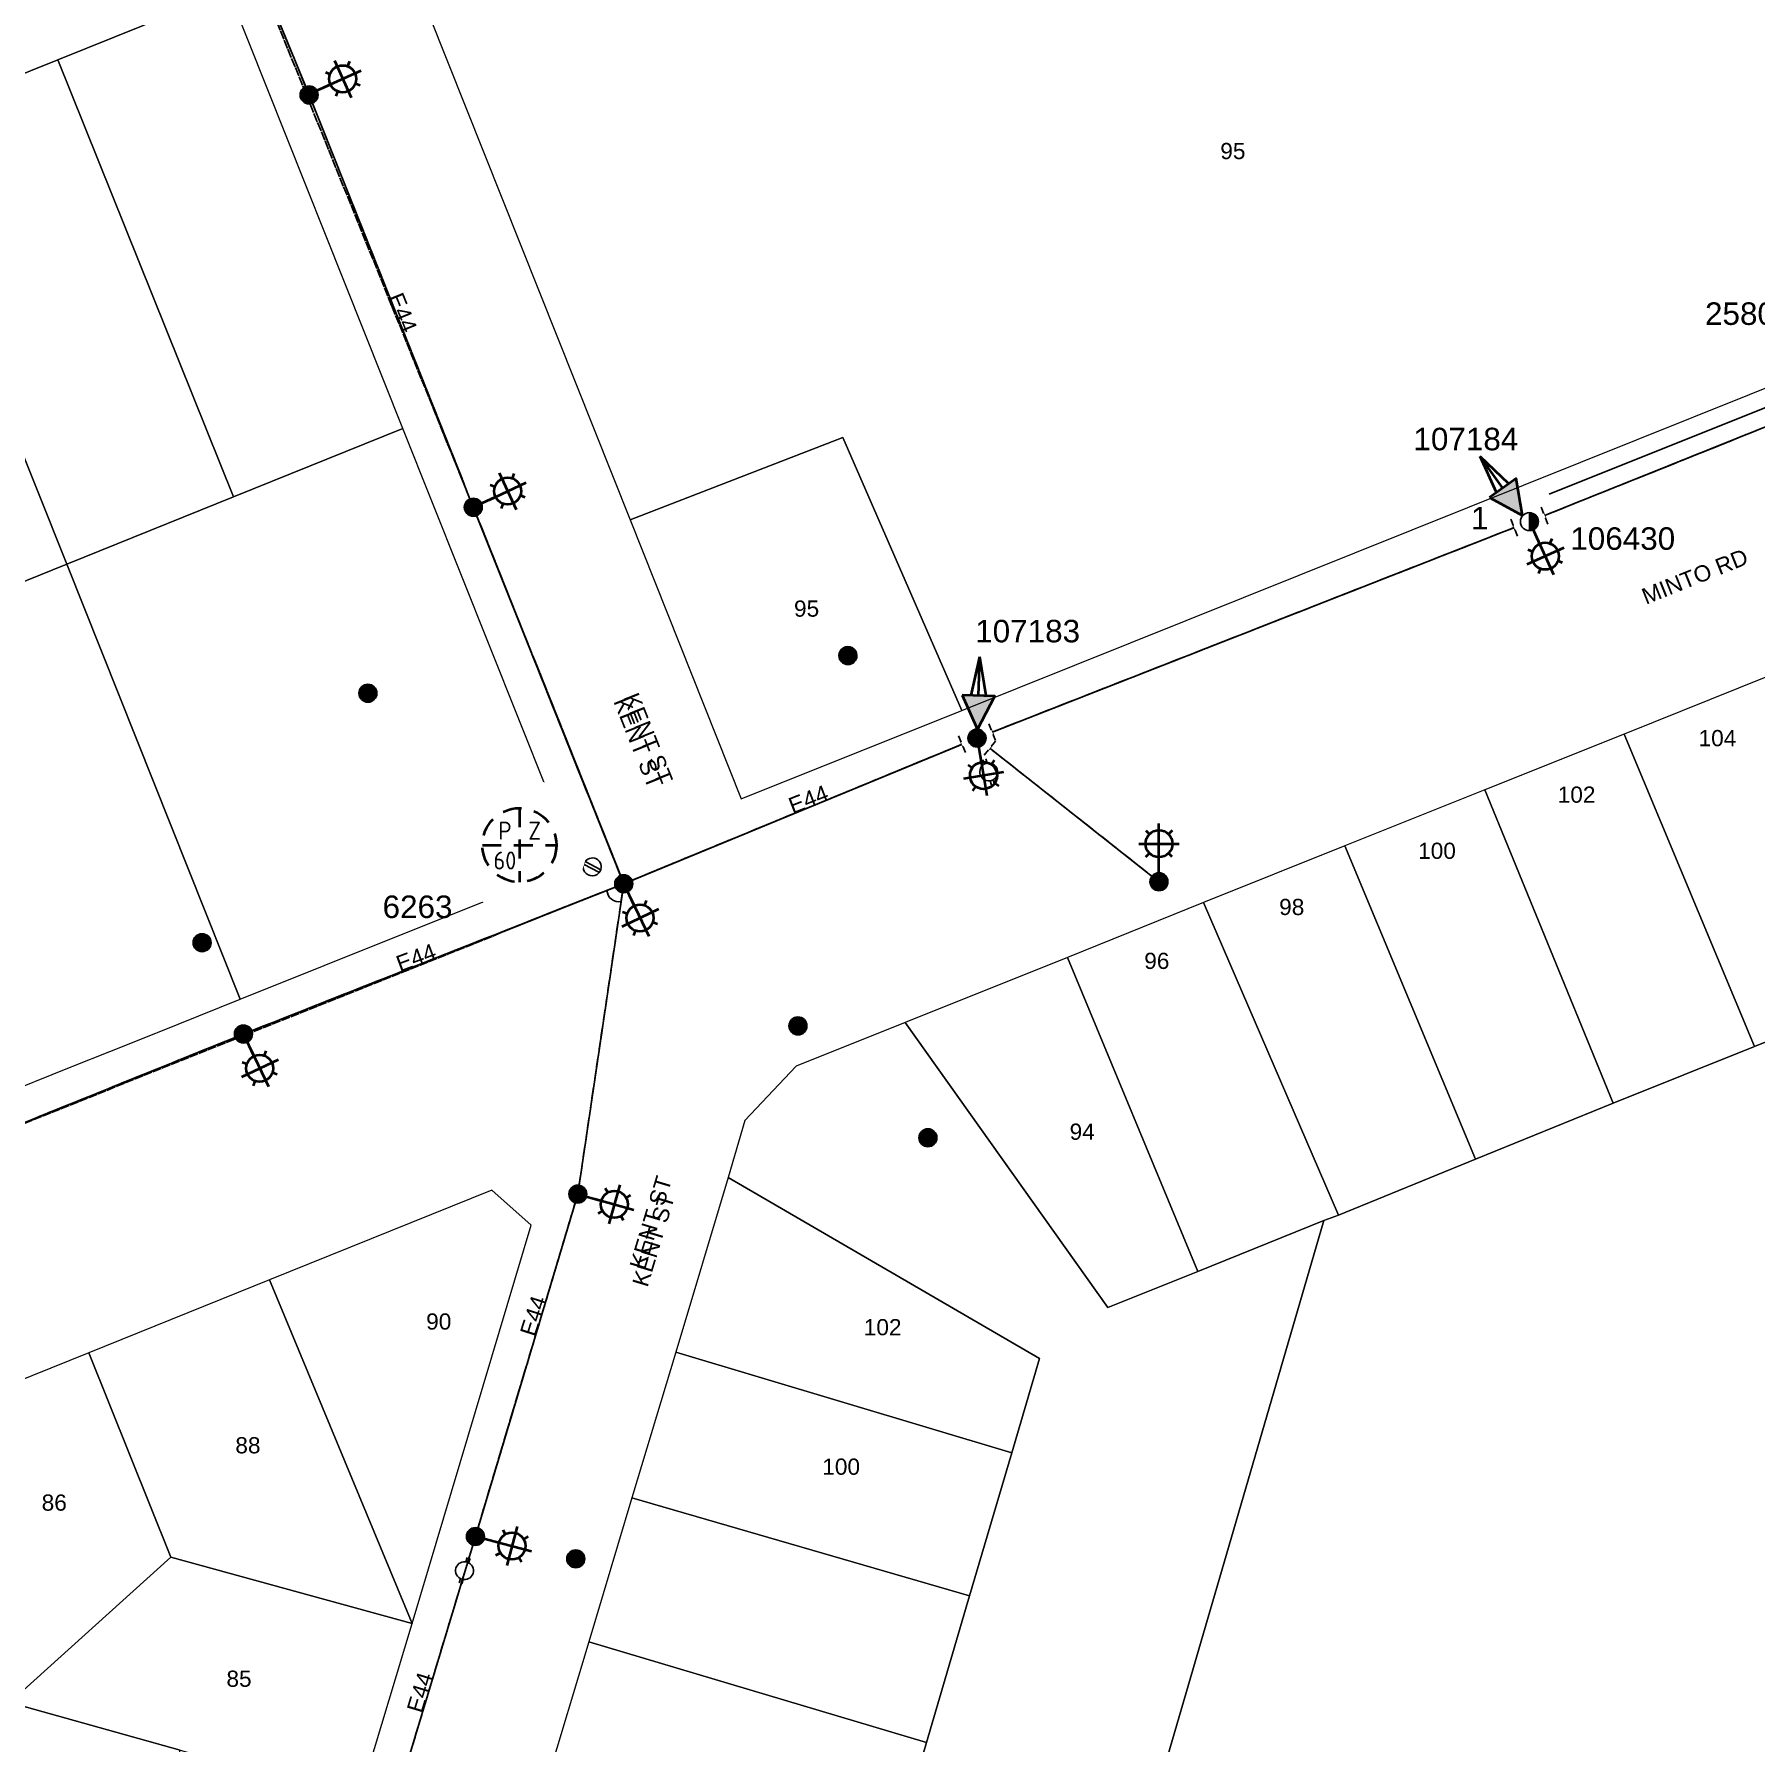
# Model space of a CAD drawing. Header units: metres. Extents: x 300457 to 302353, y 6232868 to 6234686.
# Drawn here: x 301379.2 to 301570.4, y 6233445.1 to 6233634.9 of the extents above; entities that cross this region are included whole.
import ezdxf
from ezdxf.enums import TextEntityAlignment as Align

# ---------------------------------------------------------------- set-up
doc = ezdxf.new("R2010")
doc.units = ezdxf.units.M
doc.linetypes.add('Cable Exist OH', pattern=[1, 1, 0])
doc.linetypes.add('Dash', pattern=[5, 3, -2])
doc.layers.get('0').update_dxf_attribs({"color": 6})
for name, color, linetype, lineweight in [('Cadastre Buildings_SP_EXT', 9, 'Continuous', 5), ('Cadastre Land Parcels_SP_EXT', 9, 'Continuous', 5), ('Cadastre Road Names_SP_HV_LV_SL_EXT', 9, 'Continuous', 5), ('Cadastre Roads_SP_EXT', 9, 'Continuous', 5)]:
    doc.layers.add(name, color=color, linetype=linetype, lineweight=lineweight)
for name, color, linetype in [('Equip_SL_EXT', 7, 'Continuous'), ('Equip_SP_EXT', 7, 'Continuous'), ('Equip_SP_LV_EXT', 7, 'Continuous'), ('Equip_SP_SL_EXT', 7, 'Continuous'), ('Mains_HV_EXT', 7, 'Continuous'), ('Mains_HV_NEW', 2, 'Continuous'), ('Mains_LV_EXT', 7, 'Continuous'), ('Mains_SL_EXT', 7, 'Continuous'), ('NOTES_SL_EXT', 7, 'Continuous'), ('Notes_SL_MISC', 7, 'Continuous'), ('Notes_SP_MISC', 7, 'Continuous'), ('OH_Details_NEW', 2, 'Continuous'), ('OH_Details_SP_MISC', 7, 'Continuous'), ('SupportsOH_SP_TR_HV_LV_SL_EXT', 7, 'Continuous'), ('SupportsOH_SP_TR_HV_LV_SL_NEW', 2, 'Continuous')]:
    doc.layers.add(name, color=color, linetype=linetype)
doc.styles.add('iecARIAL', font='arial.ttf', dxfattribs={"height": 2})
doc.styles.add('IESYMBOL1', font='isocp.shx')
doc.styles.add('POLE_LABEL', font='arial.ttf')
doc.styles.add('SLCP_LABEL', font='arial.ttf', dxfattribs={"height": 3.5})
doc.styles.get("Standard").update_dxf_attribs({"font": 'arial.ttf'})
doc.linetypes.add('Cable Rem', pattern='A,6.5,-0.001,["X",Standard,S=2.5,R=0,X=0,Y=-1.27],-0.001', length=6.502)

# ---------------------------------------------------------------- blocks, each defined once
blk = doc.blocks.new('LV_OH_LINKS_OPEN_EXT')
for p, q in [((-0.17, 4.97), (-0.17, 5.46)), ((0.17, 4.97), (0.17, 5.46)), ((-0.17, 3), (-0.17, 2.5)), ((0.17, 3), (0.17, 2.5))]:
    blk.add_line(p, q)
blk.add_lwpolyline([(0, 2.99, 1), (0, 4.98, 1)], format="xyb", close=True)
at = {"flags": 9}
for tag, p in [('ACTUAL_STATUS', (0, 0)), ('CONSTRUCTED_VOLTAGE', (0, -0.2)), ('OPERATING_VOLTAGE', (0, -0.6)), ('ORIENTATION', (0, -0.8)), ('OWNED_BY', (0, -1)), ('STATE', (0, -1.2)), ('SWITCH_TYPE', (0, -1.4)), ('NO_PHASES', (0, -0.4)), ('USAGE', (0, -1.6)), ('LEGEND', (0, -1.8)), ('NOTES', (0, -2))]:
    blk.add_attdef(tag, text='', height=0.2, dxfattribs=at).set_placement(p, align=Align.MIDDLE_LEFT)
at = {"flags": 1}
blk.add_attdef('Z', (0, 0), '', height=0.2, dxfattribs=at)
blk = doc.blocks.new('LV_OH_LINKS_CLOSED_EXT')
for p, q in [((-0.17, 4.97), (-0.17, 3)), ((0.17, 4.97), (0.17, 3))]:
    blk.add_line(p, q)
blk.add_lwpolyline([(0, 2.99, 1), (0, 4.98, 1)], format="xyb", close=True)
at = {"flags": 9}
for tag, p in [('ACTUAL_STATUS', (0, 0)), ('CONSTRUCTED_VOLTAGE', (0, -0.2)), ('OPERATING_VOLTAGE', (0, -0.6)), ('ORIENTATION', (0, -0.8)), ('OWNED_BY', (0, -1)), ('STATE', (0, -1.2)), ('SWITCH_TYPE', (0, -1.4)), ('NO_PHASES', (0, -0.4)), ('USAGE', (0, -1.6)), ('NOTES', (0, -1.8))]:
    blk.add_attdef(tag, text='', height=0.2, dxfattribs=at).set_placement(p, align=Align.MIDDLE_LEFT)
at = {"flags": 1}
blk.add_attdef('Z', (0, 0), '', height=0.2, dxfattribs=at)
blk = doc.blocks.new('SL_LANTERN_EXT')
at = {"lineweight": 40}
for p, q in [((0, 1.97), (0, 6.47)), ((-2.25, 4.22), (2.25, 4.22)), ((-1.46, 5.68), (-1.06, 5.28)), ((1.46, 5.68), (1.06, 5.28)), ((-1.46, 2.76), (-1.06, 3.16)), ((0, 0), (0, 2.72)), ((1.46, 2.76), (1.06, 3.16))]:
    blk.add_line(p, q, dxfattribs=at)
blk.add_circle((0, 4.22), 1.5, dxfattribs=at)
at = {"style": 'iecARIAL', "flags": 8}
blk.add_attdef('ASSET_NUM', (1.5, 1.5), '', height=2.5, dxfattribs=at)
for tag, p, height, flags in [('OPERATING_VOLTAGE', (0.98, -1.65), 0.2, 9), ('ORIENTATION', (0.98, -1.85), 0.2, 9), ('OWNED_BY', (0.98, -2.05), 0.2, 9), ('CONSTRUCTED_VOLTAGE', (0.98, -0.65), 0.2, 9), ('CONTROL_TYPE', (0.98, -0.85), 0.2, 9), ('LANTERN_PURPOSE', (0.98, -1.05), 0.2, 9), ('LANTERN_TYPE', (0.98, -1.25), 0.2, 9), ('NO_PHASES', (0.98, -1.45), 0.2, 9), ('LNUMBER', (2.18, -3.25), 2.5, 8), ('STATE', (0.98, -2.25), 0.2, 9), ('USAGE', (0.98, -2.45), 0.2, 9), ('CEXIST', (0.98, -2.65), 0.2, 9), ('CNEW', (0.98, -2.85), 0.2, 9), ('CNUMBER', (0.98, -3.05), 0.2, 9), ('CREMOVE', (0.98, -3.25), 0.2, 9), ('CREPLACE', (0.98, -3.45), 0.2, 9), ('LKINGHEIGHT', (0.98, -3.65), 0.2, 9), ('LBRACKET', (0.98, -3.85), 0.2, 9), ('LBRACKETVOCAB', (0.98, -4.05), 0.2, 9), ('LCATEGORY', (0.98, -4.25), 0.2, 9), ('LCHARGE1', (0.98, -4.45), 0.2, 9), ('LCHARGE1PERCENT', (0.98, -4.65), 0.2, 9), ('LCHARGE2', (0.98, -4.85), 0.2, 9), ('LCHARGE2PERCENT', (0.98, -5.05), 0.2, 9), ('LCHARGE3', (0.98, -5.25), 0.2, 9), ('LCHARGE3PERCENT', (0.98, -5.45), 0.2, 9), ('LEXIST', (0.98, -5.65), 0.2, 9), ('LLAMP', (0.98, -5.85), 0.2, 9), ('LLAMPVOCAB', (0.98, -6.05), 0.2, 9), ('LMAST', (0.98, -6.25), 0.2, 9), ('LMASTVOCAB', (0.98, -6.45), 0.2, 9), ('LNEW', (0.98, -6.65), 0.2, 9), ('LANTNUMBER', (0.98, -6.85), 0.2, 9), ('LOUTREACH', (0.98, -7.25), 0.2, 9), ('LOUTREACHVOCAB', (0.98, -7.45), 0.2, 9), ('LRATECODE', (0.98, -7.65), 0.2, 9), ('STREETNAME', (0.98, -9.25), 0.2, 9), ('SUBURB', (0.98, -9.45), 0.2, 1), ('LREMOVE', (0.98, -7.85), 0.2, 9), ('LREPLACE', (0.98, -8.05), 0.2, 9), ('LTYPE', (0.98, -8.25), 0.2, 9), ('LTYPEVOCAB', (0.98, -8.45), 0.2, 9), ('LEGEND', (0.98, -8.65), 0.2, 9), ('LOCATION', (0.98, -8.85), 0.2, 9), ('NOTES', (0.98, -9.05), 0.2, 9)]:
    blk.add_attdef(tag, p, '', height=height, dxfattribs=dict(flags=flags))
blk = doc.blocks.new('POLE_EXT')
blk.add_hatch(color=256).paths.add_polyline_path([(-1, 0, 1), (1, 0, 1)])
blk.add_lwpolyline([(-1, 0, 1), (1, 0, 1)], format="xyb", close=True)
for tag, height, flags, p in [('pNumber', 2.5, 8, (-17.84, 2.07)), ('OWNED_BY', 0.2, 9, (1.35, -0.4)), ('SPECIAL_USE', 0.2, 9, (1.35, -0.8)), ('STATE', 0.2, 9, (1.35, -1)), ('cLV', 0.2, 9, (1.35, -1.4)), ('hDepth', 0.2, 9, (1.35, -1.6)), ('hDia', 0.2, 9, (1.35, -1.8)), ('cHV', 0.2, 9, (1.35, -2)), ('PARENT', 0.2, 9, (1.35, -0.6)), ('USAGE', 0.2, 9, (1.35, -1.2)), ('cLinedev', 0.2, 9, (1.35, -3.4)), ('pExisting', 0.2, 9, (1.35, -3.8)), ('LBRACKET', 0.2, 9, (1.35, -2.2)), ('LExisting', 0.2, 9, (1.35, -2.4)), ('LANTNUMBER', 0.2, 9, (1.35, -2.6)), ('LOther', 0.2, 9, (1.35, -2.8)), ('LRemove', 0.2, 9, (1.35, -3)), ('LEGEND', 0.2, 9, (1.35, -3.2)), ('LOCATION', 0.2, 9, (1.35, -3.6)), ('pFooting', 0.2, 9, (1.35, -4.4)), ('pNew', 0.2, 9, (1.35, -4.6)), ('pRelocate', 0.2, 9, (1.35, -5)), ('pRemove', 0.2, 9, (1.35, -5.2)), ('pReplace', 0.2, 9, (1.35, -5.4)), ('pStay', 0.2, 9, (1.35, -5.6)), ('pType', 0.2, 9, (1.35, -5.8)), ('PFNUMBER', 0.2, 9, (1.35, -4)), ('NEWPFNUMBER', 0.2, 9, (1.35, -4.2)), ('cspan', 0.2, 9, (1.35, -6)), ('STREETNAME', 0.2, 9, (1.35, -6.2)), ('SUBURB', 0.2, 9, (1.35, -6.4)), ('OPERATED_BY', 0.2, 9, (1.36, -7.01)), ('NOTES', 0.2, 9, (1.35, -6.6)), ('MAINTAINED_BY', 0.2, 9, (1.36, -6.81))]:
    blk.add_attdef(tag, text='', height=height, dxfattribs=dict(flags=flags)).set_placement(p, align=Align.MIDDLE_LEFT)
at = {"style": 'POLE_LABEL'}
for tag, height, flags, p in [('ASSET_NUM', 2.5, 8, (2, 2)), ('STRUCTURE_PLANT_NUMBER', 0.2, 9, (1.35, 0.03)), ('STREET_CODE', 0.2, 9, (1.35, -0.2))]:
    blk.add_attdef(tag, text='', height=height, dxfattribs=dict(at, flags=flags)).set_placement(p, align=Align.MIDDLE_LEFT)
at = {"flags": 1}
blk.add_attdef('Z', (1.35, -7.33), '', height=0.2, dxfattribs=at)
blk = doc.blocks.new('*U141')
for p, q in [((-1.74, 7.16), (-1.04, 6.49)), ((1.04, 4.51), (1.74, 3.84))]:
    blk.add_line(p, q)
blk.add_lwpolyline([(0.21, 3.64), (1.87, 5.37), (-1.87, 5.63), (-0.21, 7.36)], close=True)
for tag, height, flags, p in [('ASSET_NUM', 2.5, 8, (2, 2)), ('STREET_CODE', 0.2, 9, (1.5, 0)), ('ACTUAL_STATUS', 0.2, 9, (1.5, -0.2)), ('CONSTRUCTED_VOLTAGE', 0.2, 9, (1.5, -0.4)), ('OPERATING_VOLTAGE', 0.2, 9, (1.5, -0.8)), ('ORIENTATION', 0.2, 9, (1.5, -1)), ('OWNED_BY', 0.2, 9, (1.5, -1.2)), ('OPERATED_BY', 0.2, 9, (1.5, -1.4)), ('STATE', 0.2, 9, (1.5, -1.8)), ('SWITCH_TYPE', 0.2, 9, (1.5, -2)), ('NO_PHASES', 0.2, 9, (1.5, -0.6)), ('MAINTAINED_BY', 0.2, 9, (1.5, -1.6)), ('STREETNAME', 0.2, 9, (1.5, -2.8)), ('SUBURB', 0.2, 9, (1.5, -3)), ('Z', 0.2, 1, (1.5, -3.6)), ('USAGE', 0.2, 9, (1.5, -2.2)), ('LEGEND', 0.2, 9, (1.5, -2.4)), ('LOCATION', 0.2, 9, (1.5, -2.6)), ('NOTES', 0.2, 9, (1.5, -3.2)), ('LABEL_ALIGNMENT', 0.2, 9, (1.5, -3.4))]:
    blk.add_attdef(tag, text='', height=height, dxfattribs=dict(flags=flags)).set_placement(p, align=Align.MIDDLE_LEFT)
blk = doc.blocks.new('SLCP_ZELL_EXT')
blk.add_wipeout([(-0.24, 7.5), (-0.71, 7.47), (-1.17, 7.41), (-1.64, 7.32), (-2.09, 7.21), (-2.54, 7.06), (-2.98, 6.89), (-3.41, 6.69), (-3.82, 6.46), (-4.22, 6.21), (-4.6, 5.93), (-4.96, 5.63), (-5.31, 5.31), (-5.63, 4.96), (-5.93, 4.6), (-6.21, 4.22), (-6.46, 3.82), (-6.69, 3.41), (-6.89, 2.98), (-7.06, 2.54), (-7.21, 2.09), (-7.32, 1.64), (-7.41, 1.17), (-7.47, 0.71), (-7.5, 0.24), (-7.5, -0.24), (-7.47, -0.71), (-7.41, -1.17), (-7.32, -1.64), (-7.21, -2.09), (-7.06, -2.54), (-6.89, -2.98), (-6.69, -3.41), (-6.46, -3.82), (-6.21, -4.22), (-5.93, -4.6), (-5.63, -4.96), (-5.31, -5.31), (-4.96, -5.63), (-4.6, -5.93), (-4.22, -6.21), (-3.82, -6.46), (-3.41, -6.69), (-2.98, -6.89), (-2.54, -7.06), (-2.09, -7.21), (-1.64, -7.32), (-1.17, -7.41), (-0.71, -7.47), (-0.24, -7.5), (0.24, -7.5), (0.71, -7.47), (1.17, -7.41), (1.64, -7.32), (2.09, -7.21), (2.54, -7.06), (2.98, -6.89), (3.41, -6.69), (3.82, -6.46), (4.22, -6.21), (4.6, -5.93), (4.96, -5.63), (5.31, -5.31), (5.63, -4.96), (5.93, -4.6), (6.21, -4.22), (6.46, -3.82), (6.69, -3.41), (6.89, -2.98), (7.06, -2.54), (7.21, -2.09), (7.32, -1.64), (7.41, -1.17), (7.47, -0.71), (7.5, -0.24), (7.5, 0.24), (7.47, 0.71), (7.41, 1.17), (7.32, 1.64), (7.21, 2.09), (7.06, 2.54), (6.89, 2.98), (6.69, 3.41), (6.46, 3.82), (6.21, 4.22), (5.93, 4.6), (5.63, 4.96), (5.31, 5.31), (4.96, 5.63), (4.6, 5.93), (4.22, 6.21), (3.82, 6.46), (3.41, 6.69), (2.98, 6.89), (2.54, 7.06), (2.09, 7.21), (1.64, 7.32), (1.17, 7.41), (0.71, 7.47), (0.24, 7.5)])
at = {"linetype": 'Dash', "lineweight": 40, "ltscale": 0.7}
for p, q in [((0, 4.11), (0, -4.11)), ((-4.11, 0), (4.11, 0))]:
    blk.add_line(p, q, dxfattribs=at)
blk.add_circle((0, 0), 4.11, dxfattribs=at)
at = {"lineweight": 40, "style": 'IESYMBOL1'}
for s, p in [('P', (-1.6, 0)), ('Z', (1.7, 0)), ('60', (-1.61, -3.31))]:
    blk.add_text(s, height=2, dxfattribs=at).set_placement(p, align=Align.BOTTOM_CENTER)
at = {"style": 'SLCP_LABEL'}
for tag, height, flags, p in [('ASSET_NUM', 2.5, 8, (2, 2)), ('STREET_CODE', 0.2, 9, (0, -0.2))]:
    blk.add_attdef(tag, text='', height=height, dxfattribs=dict(at, flags=flags)).set_placement(p, align=Align.MIDDLE_LEFT)
at = {"flags": 1}
blk.add_attdef('Z', (0, 0), '', height=0.2, dxfattribs=at)
at = {"flags": 9}
for tag, p in [('CONSTRUCTED_VOLTAGE', (0, -0.4)), ('CONTROL_TYPE', (0, -0.6)), ('OPERATING_VOLTAGE', (0, -1)), ('ORIENTATION', (0, -1.2)), ('OWNED_BY', (0, -1.4)), ('STATE', (0, -2)), ('NO_PHASES', (0, -0.8)), ('USAGE', (0, -1.6)), ('LOCATION', (0, -1.8)), ('NOTES', (0, -2.2))]:
    blk.add_attdef(tag, text='', height=0.2, dxfattribs=at).set_placement(p, align=Align.MIDDLE_LEFT)
blk = doc.blocks.new('POLE_REPLACE_NEW')
for tag, height, flags, p in [('ASSET_NUM', 2.5, 8, (2, 2)), ('cLinedev', 0.2, 9, (1.5, -3.2)), ('LExisting', 0.2, 9, (1.5, -2.2)), ('LANTNUMBER', 0.2, 9, (1.5, -2.4)), ('LOther', 0.2, 9, (1.5, -2.6)), ('LRemove', 0.2, 9, (1.5, -2.8)), ('LEGEND', 0.2, 9, (1.5, -3)), ('pExisting', 0.2, 9, (1.5, -3.4)), ('PFNUMBER', 0.2, 9, (1.5, -3.6)), ('NEWPFNUMBER', 0.2, 9, (1.5, -3.8)), ('pNumber', 2, 8, (1.5, -4.4)), ('cspan', 0.2, 9, (1.5, -5.6)), ('SUBURB', 0.2, 9, (1.5, -5.8)), ('pFooting', 0.2, 9, (1.5, -4)), ('pNew', 0.2, 9, (1.5, -4.2)), ('pRelocate', 0.2, 9, (1.5, -4.6)), ('pRemove', 0.2, 9, (1.5, -4.8)), ('pReplace', 0.2, 9, (1.5, -5)), ('pStay', 0.2, 9, (1.5, -5.2)), ('pType', 0.2, 9, (1.5, -5.4)), ('STREETNAME', 0.2, 9, (1.5, -6)), ('OPERATED_BY', 0.2, 9, (1.5, -6.6)), ('Z', 0.2, 1, (1.5, -7)), ('LOCATION', 0.2, 9, (1.5, -6.2)), ('NOTES', 0.2, 9, (1.5, -6.4)), ('MAINTAINED_BY', 0.2, 9, (1.5, -6.8))]:
    blk.add_attdef(tag, text='', height=height, dxfattribs=dict(flags=flags)).set_placement(p, align=Align.MIDDLE_LEFT)
blk.add_wipeout([(0, 1), (-0.13, 0.99), (-0.25, 0.97), (-0.37, 0.93), (-0.48, 0.88), (-0.59, 0.81), (-0.68, 0.73), (-0.77, 0.64), (-0.84, 0.54), (-0.9, 0.43), (-0.95, 0.31), (-0.98, 0.19), (-1, 0.06), (-1, -0.06), (-0.98, -0.19), (-0.95, -0.31), (-0.9, -0.43), (-0.84, -0.54), (-0.77, -0.64), (-0.68, -0.73), (-0.59, -0.81), (-0.48, -0.88), (-0.37, -0.93), (-0.25, -0.97), (-0.13, -0.99), (0, -1), (0.13, -0.99), (0.25, -0.97), (0.37, -0.93), (0.48, -0.88), (0.59, -0.81), (0.68, -0.73), (0.77, -0.64), (0.84, -0.54), (0.9, -0.43), (0.95, -0.31), (0.98, -0.19), (1, -0.06), (1, 0.06), (0.98, 0.19), (0.95, 0.31), (0.9, 0.43), (0.84, 0.54), (0.77, 0.64), (0.68, 0.73), (0.59, 0.81), (0.48, 0.88), (0.37, 0.93), (0.25, 0.97), (0.13, 0.99)])
h = blk.add_hatch(color=256)
edge = h.paths.add_edge_path()
edge.add_arc((0, 0), 1, 270, 450)
edge.add_line((0, 1), (0, -1))
blk.add_lwpolyline([(0, 1), (0, -1)])
at = {"lineweight": -3}
blk.add_arc((0, 0), 1, 90, 270, dxfattribs=at)
blk.add_arc((0, 0), 1, 270, 90)
at = {"style": 'POLE_LABEL', "flags": 9}
blk.add_attdef('STRUCTURE_PLANT_NUMBER', text='', height=0.2, dxfattribs=at).set_placement((1.5, 0.24), align=Align.MIDDLE_LEFT)
at = {"flags": 9}
for tag, p in [('STREET_CODE', (1.5, 0)), ('OWNED_BY', (1.5, -0.2)), ('SPECIAL_USE', (1.5, -0.6)), ('STATE', (1.5, -0.8)), ('cLV', (1.5, -1.2)), ('cHV', (1.5, -1.8)), ('PARENT', (1.5, -0.4)), ('USAGE', (1.5, -1)), ('hDepth', (1.5, -1.4)), ('hDia', (1.5, -1.6)), ('LBRACKET', (1.5, -2))]:
    blk.add_attdef(tag, text='', height=0.2, dxfattribs=at).set_placement(p, align=Align.MIDDLE_LEFT)
blk = doc.blocks.new('End Shackle_NEW')
blk.add_line((1, 1.81), (-1, 1.81))
at = {"flags": 1}
blk.add_attdef('Z', (0, 0), '', height=0.2, dxfattribs=at)
at = {"flags": 9}
for tag, p in [('CONNECTOR_TYPE', (0, 0)), ('CONSTRUCTED_VOLTAGE', (0, -0.2)), ('OPERATING_VOLTAGE', (0, -0.6)), ('ORIENTATION', (0, -0.8)), ('OWNED_BY', (0, -1)), ('STATE', (0, -1.2)), ('OPERATED_BY', (0, -2.01)), ('NO_PHASES', (0, -0.4)), ('USAGE', (0, -1.4)), ('NOTES', (0, -1.6)), ('MAINTAINED_BY', (0, -1.81))]:
    blk.add_attdef(tag, text='', height=0.2, dxfattribs=at).set_placement(p, align=Align.MIDDLE_LEFT)
blk.add_wipeout([(-0.25, 0), (-0.25, 1.81), (0.25, 1.82), (0.25, 0)])
blk = doc.blocks.new('SL_FLOOD_EXT')
at = {"lineweight": 40}
blk.add_hatch(color=256, dxfattribs=at).paths.add_polyline_path([(-1.82, 3.76), (0, 0), (1.82, 3.76)])
for p in [(-0.83, 3.75), (0, 3.75), (0.83, 3.75)]:
    blk.add_line(p, (0, 8.09), dxfattribs=at)
blk.add_lwpolyline([(-1.82, 3.76), (0, 0), (1.82, 3.76)], close=True, dxfattribs=at)
for tag, height, flags, p in [('ASSET_NUM', 2.5, 8, (2, 2)), ('LNUMBER', 0.2, 9, (1.5, 0)), ('CONSTRUCTED_VOLTAGE', 0.2, 9, (1.5, -0.2)), ('CONTROL_TYPE', 0.2, 9, (1.5, -0.4)), ('OPERATING_VOLTAGE', 0.2, 9, (1.5, -1.2)), ('ORIENTATION', 0.2, 9, (1.5, -1.4)), ('OWNED_BY', 0.2, 9, (1.5, -1.6)), ('OPERATED_BY', 0.2, 9, (1.5, -1.8)), ('LANTERN_PURPOSE', 0.2, 9, (1.5, -0.6)), ('LANTERN_TYPE', 0.2, 9, (1.5, -0.8)), ('NO_PHASES', 0.2, 9, (1.5, -1)), ('MAINTAINED_BY', 0.2, 9, (1.5, -2)), ('STATE', 0.2, 9, (1.5, -2.2)), ('CEXIST', 0.2, 9, (1.5, -2.6)), ('CNEW', 0.2, 9, (1.5, -2.8)), ('CNUMBER', 0.2, 9, (1.5, -3)), ('CREMOVE', 0.2, 9, (1.5, -3.2)), ('CREPLACE', 0.2, 9, (1.5, -3.4)), ('USAGE', 0.2, 9, (1.5, -2.4)), ('LKINGHEIGHT', 0.2, 9, (1.5, -3.6)), ('LBRACKET', 0.2, 9, (1.5, -3.8)), ('LBRACKETVOCAB', 0.2, 9, (1.5, -4)), ('LCATEGORY', 0.2, 9, (1.5, -4.2)), ('LCHARGE1', 0.2, 9, (1.5, -4.4)), ('LCHARGE1PERCENT', 0.2, 9, (1.5, -4.6)), ('LCHARGE2', 0.2, 9, (1.5, -4.8)), ('LCHARGE2PERCENT', 0.2, 9, (1.5, -5)), ('LCHARGE3', 0.2, 9, (1.5, -5.2)), ('LCHARGE3PERCENT', 0.2, 9, (1.5, -5.4)), ('LEXIST', 0.2, 9, (1.5, -5.6)), ('LLAMP', 0.2, 9, (1.5, -5.8)), ('LLAMPVOCAB', 0.2, 9, (1.5, -6)), ('LMAST', 0.2, 9, (1.5, -6.2)), ('LMASTVOCAB', 0.2, 9, (1.5, -6.4)), ('LNEW', 0.2, 9, (1.5, -6.6)), ('LANTNUMBER', 0.2, 9, (1.5, -6.8)), ('LOUTREACH', 0.2, 9, (1.5, -7)), ('LOUTREACHVOCAB', 0.2, 9, (1.5, -7.2)), ('LRATECODE', 0.2, 9, (1.5, -7.4)), ('LREMOVE', 0.2, 9, (1.5, -7.6)), ('STREETNAME', 0.2, 9, (1.5, -9)), ('SUBURB', 0.2, 9, (1.5, -9.2)), ('Z', 0.2, 1, (1.5, -9.4)), ('LREPLACE', 0.2, 9, (1.5, -7.8)), ('LTYPE', 0.2, 9, (1.5, -8)), ('LTYPEVOCAB', 0.2, 9, (1.5, -8.2)), ('LEGEND', 0.2, 9, (1.5, -8.4)), ('LOCATION', 0.2, 9, (1.5, -8.6)), ('NOTES', 0.2, 9, (1.5, -8.8))]:
    blk.add_attdef(tag, text='', height=height, dxfattribs=dict(flags=flags)).set_placement(p, align=Align.MIDDLE_LEFT)

msp = doc.modelspace()

# ---------------------------------------------------------------- linework, layer by layer
at = {"layer": 'Cadastre Buildings_SP_EXT', "linetype": 'Continuous'}
for points in [[(301580.68, 6233356.02), (301652.02, 6233595.89), (301614.4, 6233580.76), (301600.89, 6233534.79), (301585.82, 6233528.71), (301570.32, 6233522.49), (301554.62, 6233516.18), (301539.33, 6233509.97), (301524.08, 6233503.76), (301522.48, 6233503.14), (301498.78, 6233421.84), (301509.76, 6233418.55), (301498.99, 6233380.13), (301511.47, 6233376.45), (301580.68, 6233356.02)], [(301402.07, 6233527.74), (301420.73, 6233535.23), (301439.48, 6233542.71), (301420.14, 6233591.14), (301401.31, 6233583.57), (301382.8, 6233576.06), (301402.07, 6233527.74)], [(301402.07, 6233527.74), (301382.8, 6233576.06), (301373.82, 6233572.46), (301364.88, 6233568.89), (301355.62, 6233565.15), (301375.01, 6233516.9), (301383.29, 6233520.22), (301383.48, 6233520.3), (301387.58, 6233521.93), (301392.68, 6233523.96), (301392.88, 6233524.04), (301402.07, 6233527.74)], [(301508.48, 6233497.49), (301498.45, 6233493.48), (301475.94, 6233525.14), (301463.84, 6233520.29), (301458.15, 6233514.28), (301456.27, 6233507.94), (301490.88, 6233487.81), (301487.8, 6233477.34), (301483.11, 6233461.45), (301478.32, 6233445.15), (301473.74, 6233429.34), (301477.97, 6233428.05), (301493.87, 6233423.32), (301498.78, 6233421.84), (301522.48, 6233503.14), (301508.48, 6233497.49)], [(301483.11, 6233461.45), (301445.59, 6233472.32), (301440.79, 6233456.32), (301478.32, 6233445.15), (301483.11, 6233461.45)]]:
    msp.add_lwpolyline(points, close=True, dxfattribs=at)
at = {"layer": 'Cadastre Land Parcels_SP_EXT', "linetype": 'Continuous'}
for points in [[(301644.72, 6233624.99), (301605.38, 6233723.25), (301419, 6233647.29), (301445.41, 6233580.99), (301469.04, 6233590.16), (301482.24, 6233559.8), (301644.72, 6233624.99)], [(301420.14, 6233591.14), (301400.77, 6233639.79), (301381.79, 6233632.11), (301401.31, 6233583.57), (301420.14, 6233591.14)], [(301382.8, 6233576.06), (301401.31, 6233583.57), (301381.79, 6233632.11), (301363.36, 6233624.71), (301382.8, 6233576.06)], [(301382.8, 6233576.06), (301363.36, 6233624.71), (301354.36, 6233621.11), (301373.82, 6233572.46), (301382.8, 6233576.06)], [(301482.24, 6233559.8), (301469.04, 6233590.16), (301445.41, 6233580.99), (301457.72, 6233550.01), (301482.24, 6233559.8)], [(301585.82, 6233528.71), (301571.74, 6233563.61), (301555.84, 6233557.2), (301570.32, 6233522.49), (301585.82, 6233528.71)], [(301570.32, 6233522.49), (301555.84, 6233557.2), (301540.35, 6233551), (301554.62, 6233516.18), (301570.32, 6233522.49)], [(301554.62, 6233516.18), (301540.35, 6233551), (301524.79, 6233544.79), (301539.33, 6233509.97), (301554.62, 6233516.18)], [(301539.33, 6233509.97), (301524.79, 6233544.79), (301509.1, 6233538.47), (301524.08, 6233503.76), (301539.33, 6233509.97)], [(301522.48, 6233503.14), (301524.08, 6233503.76), (301509.1, 6233538.47), (301494, 6233532.38), (301508.48, 6233497.49), (301522.48, 6233503.14)], [(301508.48, 6233497.49), (301494, 6233532.38), (301475.94, 6233525.14), (301498.45, 6233493.48), (301508.48, 6233497.49)], [(301487.8, 6233477.34), (301490.88, 6233487.81), (301456.27, 6233507.94), (301450.46, 6233488.51), (301487.8, 6233477.34)], [(301434.4, 6233502.63), (301430.03, 6233506.54), (301405.32, 6233496.57), (301421.16, 6233458.36), (301434.4, 6233502.63)], [(301405.32, 6233496.57), (301385.26, 6233488.46), (301394.38, 6233465.74), (301421.16, 6233458.36), (301405.32, 6233496.57)], [(301394.38, 6233465.74), (301385.26, 6233488.46), (301363.91, 6233479.84), (301376.49, 6233449.61), (301394.38, 6233465.74)], [(301487.8, 6233477.34), (301450.46, 6233488.51), (301445.59, 6233472.32), (301483.11, 6233461.45), (301487.8, 6233477.34)], [(301421.16, 6233458.36), (301394.38, 6233465.74), (301376.49, 6233449.61), (301395.41, 6233444.29), (301415.24, 6233438.72), (301421.16, 6233458.36)], [(301478.32, 6233445.15), (301440.79, 6233456.32), (301436.09, 6233440.71), (301473.74, 6233429.34), (301478.32, 6233445.15)], [(301395.41, 6233444.29), (301376.49, 6233449.61), (301367.66, 6233419.5), (301386.82, 6233413.88), (301395.41, 6233444.29)]]:
    msp.add_lwpolyline(points, close=True, dxfattribs=at)
at = {"layer": 'Cadastre Roads_SP_EXT', "linetype": 'Continuous'}
msp.add_lwpolyline([(301363.36, 6233624.71), (301381.79, 6233632.11), (301400.77, 6233639.79)], dxfattribs=at)
at = {"layer": 'Mains_HV_EXT', "linetype": 'Cable Exist OH'}
msp.add_line((301581.68, 6233595.4), (301545.31, 6233580.8), dxfattribs=at)
for points in [[(301483.93, 6233556.75), (301545.31, 6233580.8)], [(301444.68, 6233540.57), (301483.93, 6233556.75)]]:
    msp.add_lwpolyline(points, dxfattribs=at)
at = {"layer": 'Mains_LV_EXT', "linetype": 'Cable Exist OH'}
for points in [[(301581.65, 6233595.38), (301545.07, 6233580.71)], [(301545.07, 6233580.71), (301483.93, 6233556.75)], [(301444.68, 6233540.57), (301483.93, 6233556.75)], [(301359.67, 6233506.59), (301402.43, 6233523.87)], [(301428.2, 6233468.04), (301439.58, 6233506.08)], [(301415.82, 6233426.9), (301428.2, 6233468.04)]]:
    msp.add_lwpolyline(points, dxfattribs=at)
at = {"layer": 'Mains_LV_EXT', "linetype": 'Continuous'}
msp.add_lwpolyline([(301442.82, 6233539.83, 0.458422), (301444.39, 6233538.59)], format="xyb", dxfattribs=at)
at = {"layer": 'Mains_SL_EXT', "linetype": 'Cable Exist OH'}
for points in [[(301427.97, 6233582.4), (301409.72, 6233628.21)], [(301483.93, 6233556.75), (301545.07, 6233580.71)], [(301483.93, 6233556.75), (301444.68, 6233540.57)], [(301483.93, 6233556.75), (301504.15, 6233540.79)], [(301402.43, 6233523.87), (301359.67, 6233506.59)], [(301439.58, 6233506.08), (301428.2, 6233468.04)]]:
    msp.add_lwpolyline(points, dxfattribs=at)
at = {"layer": 'Notes_SP_MISC', "linetype": 'Cable Rem'}
msp.add_lwpolyline([(301580.9, 6233597.24), (301547.5, 6233583.84)], dxfattribs=at)
at = {"layer": 'OH_Details_SP_MISC', "linetype": 'Continuous'}
for points in [[(301483.93, 6233556.75), (301545.07, 6233580.71), (301581.68, 6233595.4), (301649.91, 6233622.85)], [(301483.93, 6233556.75), (301504.15, 6233540.79)]]:
    msp.add_lwpolyline(points, dxfattribs=at)

# ---------------------------------------------------------------- block references
at = {"layer": 'Equip_SL_EXT'}
for p, rotation in [((301409.61, 6233628.28), 294.0079174847999), ((301427.97, 6233582.4), 295.2209212371462), ((301483.93, 6233556.75), 189.8687200707132), ((301444.68, 6233540.57), 205.533321554553)]:
    msp.add_blockref('SL_LANTERN_EXT', p, dxfattribs=dict(at, rotation=rotation))
msp.add_blockref('SL_LANTERN_EXT', (301504.15, 6233540.79), dxfattribs=at)
at = {"layer": 'Equip_SP_EXT'}
ref = msp.add_blockref('*U141', (301582.02, 6233598.77), dxfattribs=dict(at, rotation=76.50403353715853))
ref.add_attrib('ASSET_NUM', '25803', dxfattribs={"layer": '0', "height": 2.5}).set_placement((301569.67, 6233601.91), align=Align.BOTTOM_CENTER)
at = {"layer": 'Equip_SP_LV_EXT'}
for name, p, rotation in [('LV_OH_LINKS_OPEN_EXT', (301483.93, 6233556.75), 199.0646284396119), ('LV_OH_LINKS_CLOSED_EXT', (301444.71, 6233540.59), 62.37892503671606), ('LV_OH_LINKS_OPEN_EXT', (301428.2, 6233468.04), 162.3073023132961)]:
    msp.add_blockref(name, p, dxfattribs=dict(at, rotation=rotation))
at = {"layer": 'Equip_SP_SL_EXT'}
ref = msp.add_blockref('SL_LANTERN_EXT', (301545.32, 6233580.81), dxfattribs=dict(at, rotation=204.4071528450723))
ref.add_attrib('ASSET_NUM', '106430', dxfattribs={"height": 2.5, "style": 'iecARIAL'}).set_placement((301561.5, 6233580.17), align=Align.TOP_RIGHT)
for p, rotation in [((301402.43, 6233523.87), 205.3373589815289), ((301439.58, 6233506.08), 254.4029632968793), ((301428.19, 6233468.07), 255.2045965546813)]:
    msp.add_blockref('SL_LANTERN_EXT', p, dxfattribs=dict(at, rotation=rotation))
at = {"layer": 'SupportsOH_SP_TR_HV_LV_SL_EXT'}
for p in [(301409.72, 6233628.21), (301427.97, 6233582.4), (301416.26, 6233561.74), (301444.68, 6233540.57), (301504.15, 6233540.79), (301397.83, 6233534.02), (301464.04, 6233524.77), (301402.43, 6233523.87), (301478.48, 6233512.34), (301439.58, 6233506.08), (301428.2, 6233468.04), (301439.35, 6233465.56)]:
    msp.add_blockref('POLE_EXT', p, dxfattribs=at)
at = {"layer": 'SupportsOH_SP_TR_HV_LV_SL_EXT', "rotation": 0.2853147928387898}
msp.add_blockref('POLE_EXT', (301469.59, 6233565.92), dxfattribs=at)

# ---------------------------------------------------------------- texts
at = {"layer": 'Cadastre Land Parcels_SP_EXT'}
for s, p in [('95', (301510.96, 6233621.08)), ('95', (301463.6, 6233570.24)), ('104', (301564.1, 6233555.85)), ('102', (301548.45, 6233549.57)), ('100', (301532.94, 6233543.33)), ('98', (301517.5, 6233537.09)), ('96', (301502.51, 6233531.1)), ('94', (301494.22, 6233512.12)), ('90', (301422.73, 6233491.03)), ('102', (301471.35, 6233490.4)), ('88', (301401.53, 6233477.28)), ('100', (301466.74, 6233474.9)), ('86', (301380.01, 6233470.91)), ('85', (301400.54, 6233451.34))]:
    msp.add_text(s, height=1.8, dxfattribs=at).set_placement(p)
at = {"layer": 'Cadastre Road Names_SP_HV_LV_SL_EXT'}
msp.add_text('MINTO RD', height=1.8, rotation=21.868, dxfattribs=at).set_placement((301558.25, 6233571.56))
at = {"layer": 'Cadastre Roads_SP_EXT'}
for rotation, p in [(291.7203, (301443.51, 6233560.84)), (73.2889, (301447.32, 6233495.65))]:
    msp.add_text('KENT ST', height=1.8, rotation=rotation, dxfattribs=at).set_placement(p)
at = {"layer": 'Mains_LV_EXT'}
for rotation, p in [(292.249, (301418.43, 6233605.75)), (21.2907, (301463.44, 6233548.3)), (20.4534, (301419.82, 6233530.74)), (72.2528, (301434.82, 6233490.15)), (73.243, (301422.26, 6233448.32))]:
    msp.add_text('E44', height=1.8, rotation=rotation, dxfattribs=at).set_placement(p)
at = {"layer": 'NOTES_SL_EXT'}
msp.add_text('KENT ST', height=1.8, rotation=291.7203, dxfattribs=at).set_placement((301444.59, 6233561.31))
at = {"layer": 'Notes_SL_MISC'}
msp.add_text('KENT ST', height=1.8, rotation=73.2889, dxfattribs=at).set_placement((301447.01, 6233497.57))

# ---------------------------------------------------------------- next in the draw order: block references
at = {"layer": 'Equip_SL_EXT'}
ref = msp.add_blockref('SLCP_ZELL_EXT', (301433.09, 6233544.86), dxfattribs=at)
ref.add_attrib('ASSET_NUM', '6263', dxfattribs={"layer": '0', "height": 2.5, "style": 'SLCP_LABEL'}).set_placement((301421.77, 6233539.26), align=Align.TOP_CENTER)
at = {"layer": 'Mains_HV_NEW', "linetype": 'Continuous', "rotation": 111.5725921762626}
msp.add_blockref('End Shackle_NEW', (301545.31, 6233580.8), dxfattribs=at).dxf.unprotected_set("ltscale", 0)

# ---------------------------------------------------------------- next in the draw order: linework, layer by layer
at = {"layer": 'Mains_HV_EXT', "linetype": 'Cable Exist OH'}
for points in [[(301444.68, 6233540.57), (301427.97, 6233582.4), (301391.27, 6233673.08)], [(301359.67, 6233506.59), (301444.68, 6233540.57)]]:
    msp.add_lwpolyline(points, dxfattribs=at)
at = {"layer": 'Mains_LV_EXT', "linetype": 'Cable Exist OH'}
for points in [[(301444.71, 6233540.59), (301427.97, 6233582.4), (301409.72, 6233628.21), (301391.27, 6233673.08)], [(301402.43, 6233523.87), (301444.68, 6233540.57)], [(301439.58, 6233506.08), (301444.68, 6233540.57)]]:
    msp.add_lwpolyline(points, dxfattribs=at)
at = {"layer": 'Mains_SL_EXT', "linetype": 'Cable Exist OH'}
for points in [[(301427.97, 6233582.4), (301444.68, 6233540.57)], [(301444.68, 6233540.57), (301402.43, 6233523.87)], [(301444.68, 6233540.57), (301439.58, 6233506.08)]]:
    msp.add_lwpolyline(points, dxfattribs=at)
at = {"layer": 'OH_Details_SP_MISC', "color": 7, "linetype": 'Continuous', "flags": 128}
for points in [[(301444.68, 6233540.57), (301427.97, 6233582.4), (301409.72, 6233628.21), (301391.27, 6233673.08)], [(301444.68, 6233540.57), (301439.58, 6233506.08), (301428.2, 6233468.04), (301415.82, 6233426.9)]]:
    msp.add_lwpolyline(points, dxfattribs=at)
at = {"layer": 'OH_Details_SP_MISC', "linetype": 'Continuous'}
msp.add_lwpolyline([(301483.93, 6233556.75), (301444.68, 6233540.57), (301402.43, 6233523.87), (301359.67, 6233506.59)], dxfattribs=at)

# ---------------------------------------------------------------- next in the draw order: block references
at = {"layer": 'Mains_HV_NEW', "linetype": 'Continuous', "rotation": 291.5725921762626}
msp.add_blockref('End Shackle_NEW', (301545.31, 6233580.8), dxfattribs=at).dxf.unprotected_set("ltscale", 0)

# ---------------------------------------------------------------- next in the draw order: block references
at = {"layer": 'Mains_HV_NEW', "linetype": 'Continuous', "rotation": 111.5725921762626}
msp.add_blockref('End Shackle_NEW', (301545.31, 6233580.8), dxfattribs=at).dxf.unprotected_set("ltscale", 0)
at = {"layer": 'Mains_LV_EXT', "linetype": 'Continuous', "rotation": 291.3989827584844}
msp.add_blockref('End Shackle_NEW', (301483.93, 6233556.75), dxfattribs=at).dxf.unprotected_set("ltscale", 0)

# ---------------------------------------------------------------- next in the draw order: block references
at = {"layer": 'Mains_LV_EXT', "linetype": 'Continuous', "rotation": 112.4016320175057}
msp.add_blockref('End Shackle_NEW', (301483.93, 6233556.75), dxfattribs=at).dxf.unprotected_set("ltscale", 0)
at = {"layer": 'SupportsOH_SP_TR_HV_LV_SL_NEW'}
ref = msp.add_blockref('POLE_REPLACE_NEW', (301545.31, 6233580.8), dxfattribs=at)
ref.add_attrib('ASSET_NUM', '1', dxfattribs={"layer": '0', "height": 2.5}).set_placement((301538.81, 6233581.19), align=Align.MIDDLE_LEFT)

# ---------------------------------------------------------------- next in the draw order: block references
at = {"layer": 'Equip_SP_SL_EXT', "linetype": 'Continuous'}
ref = msp.add_blockref('SL_FLOOD_EXT', (301544.52, 6233581.47), dxfattribs=dict(at, rotation=35.53132080881728))
ref.add_attrib('ASSET_NUM', '107184', dxfattribs={"layer": '0', "height": 2.5}).set_placement((301532.42, 6233589.98), align=Align.MIDDLE_LEFT)
at = {"layer": 'OH_Details_NEW', "linetype": 'Continuous', "rotation": 231.7261453513434}
msp.add_blockref('End Shackle_NEW', (301483.93, 6233556.75), dxfattribs=at).dxf.unprotected_set("ltscale", 0)

# ---------------------------------------------------------------- next in the draw order: block references
at = {"layer": 'OH_Details_NEW', "linetype": 'Continuous', "rotation": 112.4017093047166}
msp.add_blockref('End Shackle_NEW', (301483.93, 6233556.75), dxfattribs=at).dxf.unprotected_set("ltscale", 0)

# ---------------------------------------------------------------- next in the draw order: block references
at = {"layer": 'OH_Details_NEW', "linetype": 'Continuous', "rotation": 291.3990060246398}
msp.add_blockref('End Shackle_NEW', (301483.93, 6233556.75), dxfattribs=at).dxf.unprotected_set("ltscale", 0)

# ---------------------------------------------------------------- next in the draw order: block references
msp.add_blockref('End Shackle_NEW', (301483.93, 6233556.75), dxfattribs=at).dxf.unprotected_set("ltscale", 0)

# ---------------------------------------------------------------- next in the draw order: block references
at = {"layer": 'OH_Details_NEW', "linetype": 'Continuous', "rotation": 112.4017093047166}
msp.add_blockref('End Shackle_NEW', (301483.93, 6233556.75), dxfattribs=at).dxf.unprotected_set("ltscale", 0)

# ---------------------------------------------------------------- next in the draw order: block references
at = {"layer": 'OH_Details_NEW', "linetype": 'Continuous', "rotation": 231.7261453513434}
msp.add_blockref('End Shackle_NEW', (301483.93, 6233556.75), dxfattribs=at).dxf.unprotected_set("ltscale", 0)

# ---------------------------------------------------------------- next in the draw order: block references
msp.add_blockref('End Shackle_NEW', (301483.93, 6233556.75), dxfattribs=at).dxf.unprotected_set("ltscale", 0)

# ---------------------------------------------------------------- next in the draw order: block references
at = {"layer": 'OH_Details_NEW', "linetype": 'Continuous', "rotation": 112.4017093047166}
msp.add_blockref('End Shackle_NEW', (301483.93, 6233556.75), dxfattribs=at).dxf.unprotected_set("ltscale", 0)

# ---------------------------------------------------------------- next in the draw order: block references
at = {"layer": 'OH_Details_NEW', "linetype": 'Continuous', "rotation": 291.3990060246398}
msp.add_blockref('End Shackle_NEW', (301483.93, 6233556.75), dxfattribs=at).dxf.unprotected_set("ltscale", 0)

# ---------------------------------------------------------------- next in the draw order: block references
msp.add_blockref('End Shackle_NEW', (301483.93, 6233556.75), dxfattribs=at).dxf.unprotected_set("ltscale", 0)

# ---------------------------------------------------------------- next in the draw order: block references
at = {"layer": 'OH_Details_NEW', "linetype": 'Continuous', "rotation": 112.4017093047166}
msp.add_blockref('End Shackle_NEW', (301483.93, 6233556.75), dxfattribs=at).dxf.unprotected_set("ltscale", 0)

# ---------------------------------------------------------------- next in the draw order: block references
at = {"layer": 'OH_Details_NEW', "linetype": 'Continuous', "rotation": 231.7261453513434}
msp.add_blockref('End Shackle_NEW', (301483.93, 6233556.75), dxfattribs=at).dxf.unprotected_set("ltscale", 0)

# ---------------------------------------------------------------- next in the draw order: block references
msp.add_blockref('End Shackle_NEW', (301483.93, 6233556.75), dxfattribs=at).dxf.unprotected_set("ltscale", 0)

# ---------------------------------------------------------------- next in the draw order: block references
at = {"layer": 'OH_Details_NEW', "linetype": 'Continuous', "rotation": 112.4017093047166}
msp.add_blockref('End Shackle_NEW', (301483.93, 6233556.75), dxfattribs=at).dxf.unprotected_set("ltscale", 0)

# ---------------------------------------------------------------- next in the draw order: block references
at = {"layer": 'OH_Details_NEW', "linetype": 'Continuous', "rotation": 291.3990060246398}
msp.add_blockref('End Shackle_NEW', (301483.93, 6233556.75), dxfattribs=at).dxf.unprotected_set("ltscale", 0)

# ---------------------------------------------------------------- next in the draw order: block references
at = {"layer": 'Equip_SP_SL_EXT', "linetype": 'Continuous'}
ref = msp.add_blockref('SL_FLOOD_EXT', (301483.99, 6233557.71), dxfattribs=dict(at, rotation=358.1847163016284))
ref.add_attrib('ASSET_NUM', '107183', dxfattribs={"layer": '0', "height": 2.5}).set_placement((301483.73, 6233568.64), align=Align.MIDDLE_LEFT)
at = {"layer": 'SupportsOH_SP_TR_HV_LV_SL_EXT', "rotation": 0.4741907847320729}
msp.add_blockref('POLE_EXT', (301483.93, 6233556.75), dxfattribs=at)

doc.saveas('drawing.dxf')
